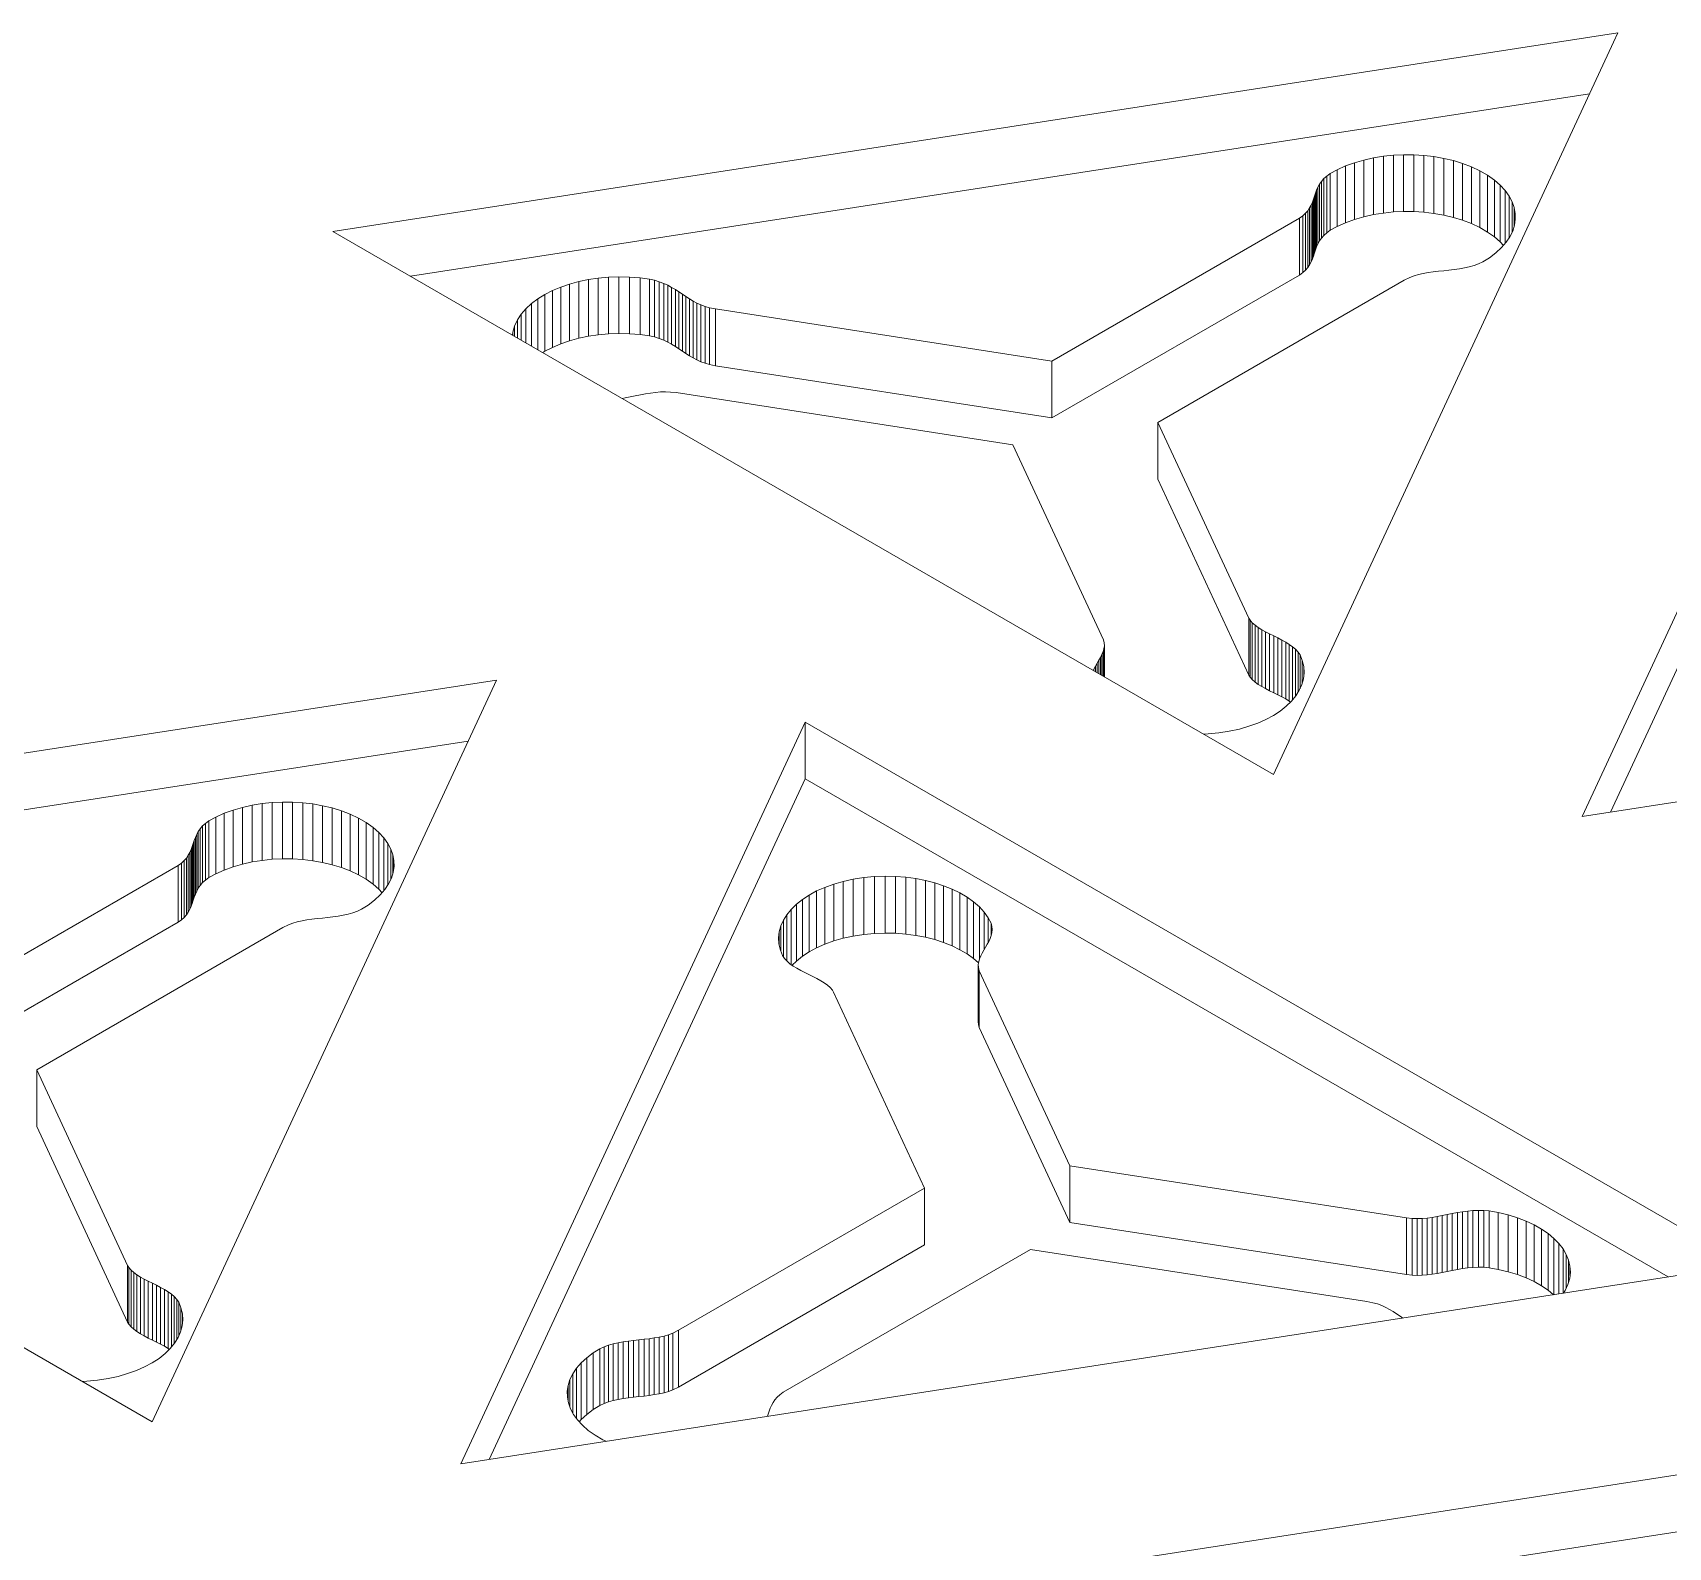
# Model space of a CAD drawing. Header units: inches. Extents: x 2.5 to 18.9, y 2.6 to 12.3.
# Drawn here: x 8.834 to 10.304, y 9.718 to 11.079 of the extents above; entities that cross this region are included whole.
import ezdxf

# ---------------------------------------------------------------- set-up
doc = ezdxf.new("R2010")
doc.units = ezdxf.units.IN
doc.header["$MEASUREMENT"] = 0

# ---------------------------------------------------------------- blocks, each defined once
blk = doc.blocks.new('A$C39963D99')
at = {"color": 0, "linetype": 'Continuous', "lineweight": 0, "extrusion": (3.33067e-16, 0.816497, 0.57735)}
for p, q in [((12.239, 0.2997), (13.3941, 0.4784)), ((13.3941, 0.4784), (13.0847, -0.1885)), ((13.3622, -0.2262), (13.6717, 0.4407)), ((13.3686, 0.4234), (12.3087, 0.2595)), ((13.6717, 0.3896), (13.3877, -0.2223)), ((13.1834, 0.3673), (13.1925, 0.3682)), ((13.1925, 0.3682), (13.2016, 0.3686)), ((13.1925, 0.3172), (13.1925, 0.3682)), ((13.2016, 0.3176), (13.2016, 0.3686)), ((13.2016, 0.3686), (13.2108, 0.3686)), ((13.2108, 0.3175), (13.2108, 0.3686)), ((13.2108, 0.3686), (13.2199, 0.368)), ((13.2199, 0.317), (13.2199, 0.368)), ((13.2199, 0.368), (13.2289, 0.367)), ((13.1356, 0.3517), (13.1419, 0.3551)), ((13.1419, 0.3551), (13.1495, 0.3586)), ((13.1419, 0.3041), (13.1419, 0.3551)), ((13.1495, 0.3586), (13.1575, 0.3615)), ((13.1495, 0.3075), (13.1495, 0.3586)), ((13.1575, 0.3615), (13.1659, 0.3639)), ((13.1575, 0.3105), (13.1575, 0.3615)), ((13.1659, 0.3639), (13.1746, 0.3658)), ((13.1659, 0.3129), (13.1659, 0.3639)), ((13.1746, 0.3658), (13.1834, 0.3673)), ((13.1746, 0.3148), (13.1746, 0.3658)), ((13.1834, 0.3162), (13.1834, 0.3673)), ((13.2289, 0.3159), (13.2289, 0.367)), ((13.2289, 0.367), (13.2378, 0.3654)), ((13.2378, 0.3144), (13.2378, 0.3654)), ((13.2378, 0.3654), (13.2464, 0.3634)), ((13.2464, 0.3123), (13.2464, 0.3634)), ((13.2464, 0.3634), (13.2547, 0.3608)), ((13.2547, 0.3098), (13.2547, 0.3608)), ((13.2547, 0.3608), (13.2626, 0.3578)), ((13.2626, 0.3067), (13.2626, 0.3578)), ((13.2626, 0.3578), (13.2701, 0.3542)), ((13.2701, 0.3032), (13.2701, 0.3542)), ((13.2701, 0.3542), (13.2771, 0.3502)), ((13.1234, 0.3369), (13.1246, 0.3396)), ((13.1246, 0.3396), (13.126, 0.3422)), ((13.1246, 0.2885), (13.1246, 0.3396)), ((13.126, 0.3422), (13.1278, 0.3447)), ((13.126, 0.2912), (13.126, 0.3422)), ((13.1278, 0.3447), (13.1299, 0.3472)), ((13.1278, 0.2937), (13.1278, 0.3447)), ((13.1299, 0.3472), (13.1325, 0.3495)), ((13.1299, 0.2962), (13.1299, 0.3472)), ((13.1325, 0.3495), (13.1356, 0.3517)), ((13.1325, 0.2985), (13.1325, 0.3495)), ((13.1356, 0.3007), (13.1356, 0.3517)), ((13.2771, 0.2992), (13.2771, 0.3502)), ((13.2771, 0.3502), (13.2832, 0.3459)), ((13.2832, 0.2949), (13.2832, 0.3459)), ((13.2832, 0.3459), (13.2885, 0.3413)), ((13.2885, 0.2903), (13.2885, 0.3413)), ((13.2885, 0.3413), (13.2929, 0.3365)), ((13.1184, 0.3233), (13.1196, 0.326)), ((13.1196, 0.326), (13.1206, 0.3287)), ((13.1196, 0.275), (13.1196, 0.326)), ((13.1206, 0.3287), (13.1215, 0.3314)), ((13.1206, 0.2776), (13.1206, 0.3287)), ((13.1215, 0.3314), (13.1224, 0.3341)), ((13.1215, 0.2804), (13.1215, 0.3314)), ((13.1224, 0.3341), (13.1234, 0.3369)), ((13.1224, 0.2831), (13.1224, 0.3341)), ((13.1234, 0.2858), (13.1234, 0.3369)), ((13.2929, 0.2889), (13.2929, 0.3365)), ((13.2929, 0.3365), (13.2964, 0.3315)), ((13.2964, 0.2939), (13.2964, 0.3315)), ((13.2964, 0.3315), (13.2991, 0.3264)), ((13.2991, 0.299), (13.2991, 0.3264)), ((13.2991, 0.3264), (13.301, 0.3212)), ((12.8855, 0.1832), (13.1079, 0.3116)), ((13.1079, 0.3116), (13.111, 0.3138)), ((13.1079, 0.2605), (13.1079, 0.3116)), ((13.111, 0.3138), (13.1135, 0.316)), ((13.111, 0.2627), (13.111, 0.3138)), ((13.1135, 0.316), (13.1155, 0.3183)), ((13.1135, 0.2649), (13.1135, 0.316)), ((13.1155, 0.3183), (13.1171, 0.3208)), ((13.1155, 0.2673), (13.1155, 0.3183)), ((13.1171, 0.3208), (13.1184, 0.3233)), ((13.1171, 0.2697), (13.1171, 0.3208)), ((13.1184, 0.2723), (13.1184, 0.3233)), ((13.1575, 0.3105), (13.1495, 0.3075)), ((13.1659, 0.3129), (13.1575, 0.3105)), ((13.1746, 0.3148), (13.1659, 0.3129)), ((13.1834, 0.3162), (13.1746, 0.3148)), ((13.1925, 0.3172), (13.1834, 0.3162)), ((13.2016, 0.3176), (13.1925, 0.3172)), ((13.2108, 0.3175), (13.2016, 0.3176)), ((13.2199, 0.317), (13.2108, 0.3175)), ((13.2289, 0.3159), (13.2199, 0.317)), ((13.2378, 0.3144), (13.2289, 0.3159)), ((13.2464, 0.3123), (13.2378, 0.3144)), ((13.2547, 0.3098), (13.2464, 0.3123)), ((13.2626, 0.3067), (13.2547, 0.3098)), ((13.301, 0.3043), (13.301, 0.3212)), ((13.301, 0.3212), (13.3019, 0.3159)), ((13.302, 0.3107), (13.3013, 0.3054)), ((13.3019, 0.3099), (13.3019, 0.3159)), ((13.3019, 0.3159), (13.302, 0.3107)), ((13.0847, -0.1885), (12.239, 0.2997)), ((13.1299, 0.2962), (13.1278, 0.2937)), ((13.1325, 0.2985), (13.1299, 0.2962)), ((13.1356, 0.3007), (13.1325, 0.2985)), ((13.1419, 0.3041), (13.1356, 0.3007)), ((13.1495, 0.3075), (13.1419, 0.3041)), ((13.2701, 0.3032), (13.2626, 0.3067)), ((13.2771, 0.2992), (13.2701, 0.3032)), ((13.2832, 0.2949), (13.2771, 0.2992)), ((13.2885, 0.2903), (13.2832, 0.2949)), ((13.2972, 0.295), (13.2939, 0.29)), ((13.2997, 0.3001), (13.2972, 0.295)), ((13.3013, 0.3054), (13.2997, 0.3001)), ((13.1215, 0.2804), (13.1206, 0.2776)), ((13.1224, 0.2831), (13.1215, 0.2804)), ((13.1234, 0.2858), (13.1224, 0.2831)), ((13.1246, 0.2885), (13.1234, 0.2858)), ((13.126, 0.2912), (13.1246, 0.2885)), ((13.1278, 0.2937), (13.126, 0.2912)), ((13.2846, 0.2805), (13.2787, 0.2761)), ((13.2897, 0.2852), (13.2846, 0.2805)), ((13.2914, 0.2871), (13.2885, 0.2903)), ((13.2939, 0.29), (13.2897, 0.2852)), ((13.1135, 0.2649), (13.111, 0.2627)), ((13.1155, 0.2673), (13.1135, 0.2649)), ((13.1171, 0.2697), (13.1155, 0.2673)), ((13.1184, 0.2723), (13.1171, 0.2697)), ((13.1196, 0.275), (13.1184, 0.2723)), ((13.1206, 0.2776), (13.1196, 0.275)), ((13.2424, 0.265), (13.2377, 0.2644)), ((13.2471, 0.2656), (13.2424, 0.265)), ((13.2518, 0.2662), (13.2471, 0.2656)), ((13.2563, 0.267), (13.2518, 0.2662)), ((13.2607, 0.268), (13.2563, 0.267)), ((13.265, 0.2692), (13.2607, 0.268)), ((13.269, 0.2707), (13.265, 0.2692)), ((13.2728, 0.2725), (13.269, 0.2707)), ((13.2787, 0.2761), (13.2728, 0.2725)), ((12.4439, 0.2497), (12.4518, 0.2524)), ((12.4518, 0.2524), (12.4601, 0.2546)), ((12.4518, 0.2013), (12.4518, 0.2524)), ((12.4601, 0.2546), (12.4687, 0.2564)), ((12.4601, 0.2036), (12.4601, 0.2546)), ((12.4687, 0.2564), (12.4776, 0.2578)), ((12.4687, 0.2054), (12.4687, 0.2564)), ((12.4776, 0.2578), (12.4868, 0.2586)), ((12.4776, 0.2067), (12.4776, 0.2578)), ((12.4868, 0.2586), (12.4962, 0.2589)), ((12.4868, 0.2076), (12.4868, 0.2586)), ((12.4962, 0.2079), (12.4962, 0.2589)), ((12.4962, 0.2589), (12.5057, 0.2587)), ((12.5057, 0.2077), (12.5057, 0.2587)), ((12.5057, 0.2587), (12.5152, 0.2579)), ((12.5152, 0.2069), (12.5152, 0.2579)), ((12.5152, 0.2579), (12.5236, 0.2568)), ((12.5236, 0.2058), (12.5236, 0.2568)), ((12.5236, 0.2568), (12.5282, 0.2558)), ((12.5282, 0.2048), (12.5282, 0.2558)), ((12.5282, 0.2558), (12.5324, 0.2545)), ((12.5324, 0.2035), (12.5324, 0.2545)), ((12.5324, 0.2545), (12.5364, 0.253)), ((12.5364, 0.202), (12.5364, 0.253)), ((12.5364, 0.253), (12.54, 0.2513)), ((12.54, 0.2002), (12.54, 0.2513)), ((12.54, 0.2513), (12.5435, 0.2494)), ((13.1079, 0.2605), (12.8855, 0.1322)), ((13.2022, 0.2558), (12.9808, 0.128)), ((13.111, 0.2627), (13.1079, 0.2605)), ((13.2073, 0.2584), (13.2022, 0.2558)), ((13.211, 0.2598), (13.2073, 0.2584)), ((13.2151, 0.2609), (13.211, 0.2598)), ((13.2193, 0.2619), (13.2151, 0.2609)), ((13.2237, 0.2627), (13.2193, 0.2619)), ((13.2283, 0.2633), (13.2237, 0.2627)), ((13.2329, 0.2639), (13.2283, 0.2633)), ((13.2377, 0.2644), (13.2329, 0.2639)), ((12.4176, 0.2349), (12.4233, 0.2391)), ((12.4233, 0.2391), (12.4296, 0.243)), ((12.4233, 0.1934), (12.4233, 0.2391)), ((12.4296, 0.243), (12.4365, 0.2465)), ((12.4296, 0.192), (12.4296, 0.243)), ((12.4365, 0.2465), (12.4439, 0.2497)), ((12.4365, 0.1955), (12.4365, 0.2465)), ((12.4439, 0.1986), (12.4439, 0.2497)), ((12.5435, 0.1983), (12.5435, 0.2494)), ((12.5435, 0.2494), (12.5469, 0.2474)), ((12.5469, 0.1963), (12.5469, 0.2474)), ((12.5469, 0.2474), (12.5501, 0.2453)), ((12.5501, 0.1943), (12.5501, 0.2453)), ((12.5501, 0.2453), (12.5533, 0.2432)), ((12.5533, 0.1921), (12.5533, 0.2432)), ((12.5533, 0.2432), (12.5564, 0.2411)), ((12.5564, 0.19), (12.5564, 0.2411)), ((12.5564, 0.2411), (12.5596, 0.239)), ((12.5596, 0.188), (12.5596, 0.239)), ((12.5596, 0.239), (12.5629, 0.2371)), ((12.5629, 0.186), (12.5629, 0.2371)), ((12.5629, 0.2371), (12.5663, 0.2352)), ((12.4049, 0.2201), (12.4084, 0.2253)), ((12.4084, 0.2253), (12.4126, 0.2302)), ((12.4084, 0.202), (12.4084, 0.2253)), ((12.4126, 0.2302), (12.4176, 0.2349)), ((12.4126, 0.1995), (12.4126, 0.2302)), ((12.4176, 0.1966), (12.4176, 0.2349)), ((12.5663, 0.1842), (12.5663, 0.2352)), ((12.5663, 0.2352), (12.5698, 0.2336)), ((12.5698, 0.1826), (12.5698, 0.2336)), ((12.5698, 0.2336), (12.5736, 0.2322)), ((12.5736, 0.1812), (12.5736, 0.2322)), ((12.5736, 0.2322), (12.5776, 0.231)), ((12.5776, 0.18), (12.5776, 0.231)), ((12.5776, 0.231), (12.5831, 0.23)), ((12.5831, 0.1789), (12.5831, 0.23)), ((12.5831, 0.23), (12.8855, 0.1832)), ((12.4005, 0.2065), (12.4008, 0.2091)), ((12.4008, 0.2091), (12.4024, 0.2146)), ((12.4008, 0.2063), (12.4008, 0.2091)), ((12.4024, 0.2146), (12.4049, 0.2201)), ((12.4024, 0.2054), (12.4024, 0.2146)), ((12.4049, 0.2039), (12.4049, 0.2201)), ((12.4776, 0.2067), (12.4687, 0.2054)), ((12.4868, 0.2076), (12.4776, 0.2067)), ((12.4962, 0.2079), (12.4868, 0.2076)), ((12.5057, 0.2077), (12.4962, 0.2079)), ((12.5152, 0.2069), (12.5057, 0.2077)), ((12.5236, 0.2058), (12.5152, 0.2069)), ((12.4296, 0.192), (12.4277, 0.1908)), ((12.4365, 0.1955), (12.4296, 0.192)), ((12.4439, 0.1986), (12.4365, 0.1955)), ((12.4518, 0.2013), (12.4439, 0.1986)), ((12.4601, 0.2036), (12.4518, 0.2013)), ((12.4687, 0.2054), (12.4601, 0.2036)), ((12.5282, 0.2048), (12.5236, 0.2058)), ((12.5324, 0.2035), (12.5282, 0.2048)), ((12.5364, 0.202), (12.5324, 0.2035)), ((12.54, 0.2002), (12.5364, 0.202)), ((12.5435, 0.1983), (12.54, 0.2002)), ((12.5469, 0.1963), (12.5435, 0.1983)), ((12.5501, 0.1943), (12.5469, 0.1963)), ((12.5533, 0.1921), (12.5501, 0.1943)), ((12.5564, 0.19), (12.5533, 0.1921)), ((12.5596, 0.188), (12.5564, 0.19)), ((12.5629, 0.186), (12.5596, 0.188)), ((12.5663, 0.1842), (12.5629, 0.186)), ((12.5698, 0.1826), (12.5663, 0.1842)), ((12.5736, 0.1812), (12.5698, 0.1826)), ((12.5776, 0.18), (12.5736, 0.1812)), ((12.5831, 0.1789), (12.5776, 0.18)), ((12.8855, 0.1322), (12.5831, 0.1789)), ((12.8855, 0.1322), (12.8855, 0.1832)), ((12.5017, 0.15), (12.4991, 0.1496)), ((12.5064, 0.1509), (12.5017, 0.15)), ((12.5109, 0.1518), (12.5064, 0.1509)), ((12.5155, 0.1527), (12.5109, 0.1518)), ((12.52, 0.1536), (12.5155, 0.1527)), ((12.5246, 0.1544), (12.52, 0.1536)), ((12.5291, 0.155), (12.5246, 0.1544)), ((12.5336, 0.1554), (12.5291, 0.155)), ((12.5381, 0.1555), (12.5336, 0.1554)), ((12.5426, 0.1553), (12.5381, 0.1555)), ((12.5476, 0.1548), (12.5426, 0.1553)), ((12.8503, 0.1079), (12.5476, 0.1548)), ((12.9808, 0.077), (12.9808, 0.128)), ((12.9808, 0.128), (13.0625, -0.0481)), ((12.9317, -0.0674), (12.8503, 0.1079)), ((13.0625, -0.0991), (12.9808, 0.077)), ((13.0625, -0.0991), (13.0625, -0.0481)), ((13.0625, -0.0481), (13.0636, -0.0499)), ((13.0636, -0.1009), (13.0636, -0.0499)), ((13.0636, -0.0499), (13.0656, -0.0522)), ((13.0656, -0.1032), (13.0656, -0.0522)), ((13.0656, -0.0522), (13.0681, -0.0544)), ((13.0681, -0.1054), (13.0681, -0.0544)), ((13.0681, -0.0544), (13.071, -0.0564)), ((13.071, -0.1075), (13.071, -0.0564)), ((13.071, -0.0564), (13.0741, -0.0584)), ((13.0741, -0.1094), (13.0741, -0.0584)), ((13.0741, -0.0584), (13.0776, -0.0603)), ((14.5173, -0.0475), (13.3622, -0.2262)), ((12.9325, -0.0703), (12.9317, -0.0674)), ((12.9322, -0.0755), (12.9326, -0.0729)), ((12.9326, -0.0729), (12.9325, -0.0703)), ((12.9326, -0.1007), (12.9326, -0.0729)), ((13.0776, -0.1113), (13.0776, -0.0603)), ((13.0776, -0.0603), (13.0811, -0.0621)), ((13.0811, -0.1132), (13.0811, -0.0621)), ((13.0811, -0.0621), (13.0848, -0.064)), ((13.0848, -0.115), (13.0848, -0.064)), ((13.0848, -0.064), (13.0885, -0.0658)), ((13.0885, -0.1168), (13.0885, -0.0658)), ((13.0885, -0.0658), (13.0921, -0.0677)), ((13.0921, -0.1187), (13.0921, -0.0677)), ((13.0921, -0.0677), (13.0956, -0.0696)), ((13.0956, -0.1206), (13.0956, -0.0696)), ((13.0956, -0.0696), (13.0988, -0.0716)), ((13.0988, -0.1226), (13.0988, -0.0716)), ((13.0988, -0.0716), (13.1018, -0.0737)), ((12.9261, -0.0886), (12.9276, -0.0859)), ((12.9276, -0.0859), (12.9291, -0.0833)), ((12.9276, -0.0978), (12.9276, -0.0859)), ((12.9291, -0.0833), (12.9304, -0.0807)), ((12.9291, -0.0987), (12.9291, -0.0833)), ((12.9304, -0.0807), (12.9315, -0.0781)), ((12.9304, -0.0994), (12.9304, -0.0807)), ((12.9315, -0.0781), (12.9322, -0.0755)), ((12.9315, -0.1), (12.9315, -0.0781)), ((12.9322, -0.1005), (12.9322, -0.0755)), ((13.1018, -0.1213), (13.1018, -0.0737)), ((13.1018, -0.0737), (13.1045, -0.076)), ((13.1045, -0.1181), (13.1045, -0.076)), ((13.1045, -0.076), (13.1067, -0.0785)), ((13.1067, -0.1146), (13.1067, -0.0785)), ((13.1067, -0.0785), (13.1085, -0.0811)), ((13.1085, -0.1114), (13.1085, -0.0811)), ((13.1085, -0.0811), (13.1104, -0.086)), ((13.1104, -0.1065), (13.1104, -0.086)), ((13.1104, -0.086), (13.1118, -0.0915)), ((12.9227, -0.0949), (12.9232, -0.0938)), ((12.9232, -0.0938), (12.9246, -0.0912)), ((12.9232, -0.0952), (12.9232, -0.0938)), ((12.9246, -0.0912), (12.9261, -0.0886)), ((12.9246, -0.0961), (12.9246, -0.0912)), ((12.9261, -0.0969), (12.9261, -0.0886)), ((13.0636, -0.1009), (13.0625, -0.0991)), ((13.0656, -0.1032), (13.0636, -0.1009)), ((13.1116, -0.1024), (13.1101, -0.1077)), ((13.1121, -0.097), (13.1116, -0.1024)), ((13.1118, -0.1005), (13.1118, -0.0915)), ((13.1118, -0.0915), (13.1121, -0.097)), ((11.2309, -0.2823), (12.386, -0.1036)), ((12.386, -0.1036), (12.0766, -0.7705)), ((13.0681, -0.1054), (13.0656, -0.1032)), ((13.071, -0.1075), (13.0681, -0.1054)), ((13.0741, -0.1094), (13.071, -0.1075)), ((13.0776, -0.1113), (13.0741, -0.1094)), ((13.0811, -0.1132), (13.0776, -0.1113)), ((13.0848, -0.115), (13.0811, -0.1132)), ((13.0885, -0.1168), (13.0848, -0.115)), ((13.0921, -0.1187), (13.0885, -0.1168)), ((13.1078, -0.1128), (13.1047, -0.1178)), ((13.1101, -0.1077), (13.1078, -0.1128)), ((13.0907, -0.1315), (13.0846, -0.1354)), ((13.0961, -0.1272), (13.0907, -0.1315)), ((13.0956, -0.1206), (13.0921, -0.1187)), ((13.0988, -0.1226), (13.0956, -0.1206)), ((13.1008, -0.1226), (13.0961, -0.1272)), ((13.1, -0.1234), (13.0988, -0.1226)), ((13.1047, -0.1178), (13.1008, -0.1226)), ((12.3541, -0.8083), (12.6636, -0.1414)), ((12.6636, -0.1924), (12.6636, -0.1414)), ((12.6636, -0.1414), (13.5092, -0.6296)), ((13.0625, -0.1452), (13.054, -0.1477)), ((13.0705, -0.1424), (13.0625, -0.1452)), ((13.0779, -0.1391), (13.0705, -0.1424)), ((13.0846, -0.1354), (13.0779, -0.1391)), ((12.3605, -0.1586), (11.3006, -0.3225)), ((13.0259, -0.152), (13.0218, -0.1522)), ((13.0354, -0.1511), (13.0259, -0.152)), ((13.0449, -0.1497), (13.0354, -0.1511)), ((13.054, -0.1477), (13.0449, -0.1497)), ((12.6636, -0.1924), (12.3796, -0.8043)), ((13.4395, -0.6403), (12.6636, -0.1924)), ((12.1414, -0.2234), (12.1494, -0.2205)), ((12.1494, -0.2205), (12.1578, -0.2181)), ((12.1494, -0.2715), (12.1494, -0.2205)), ((12.1578, -0.2181), (12.1665, -0.2162)), ((12.1578, -0.2691), (12.1578, -0.2181)), ((12.1665, -0.2162), (12.1754, -0.2147)), ((12.1665, -0.2672), (12.1665, -0.2162)), ((12.1754, -0.2147), (12.1844, -0.2138)), ((12.1754, -0.2658), (12.1754, -0.2147)), ((12.1844, -0.2138), (12.1936, -0.2134)), ((12.1844, -0.2648), (12.1844, -0.2138)), ((12.1936, -0.2644), (12.1936, -0.2134)), ((12.1936, -0.2134), (12.2028, -0.2134)), ((12.2028, -0.2645), (12.2028, -0.2134)), ((12.2028, -0.2134), (12.2119, -0.214)), ((12.2119, -0.265), (12.2119, -0.214)), ((12.2119, -0.214), (12.2209, -0.215)), ((12.2209, -0.2661), (12.2209, -0.215)), ((12.2209, -0.215), (12.2297, -0.2166)), ((12.2297, -0.2676), (12.2297, -0.2166)), ((12.2297, -0.2166), (12.2384, -0.2186)), ((12.2384, -0.2697), (12.2384, -0.2186)), ((12.2384, -0.2186), (12.2467, -0.2212)), ((12.1197, -0.2373), (12.1218, -0.2348)), ((12.1218, -0.2348), (12.1244, -0.2325)), ((12.1218, -0.2858), (12.1218, -0.2348)), ((12.1244, -0.2325), (12.1275, -0.2303)), ((12.1244, -0.2835), (12.1244, -0.2325)), ((12.1275, -0.2303), (12.1338, -0.2269)), ((12.1275, -0.2813), (12.1275, -0.2303)), ((12.1338, -0.2269), (12.1414, -0.2234)), ((12.1338, -0.2779), (12.1338, -0.2269)), ((12.1414, -0.2745), (12.1414, -0.2234)), ((12.2467, -0.2722), (12.2467, -0.2212)), ((12.2467, -0.2212), (12.2546, -0.2242)), ((12.2546, -0.2753), (12.2546, -0.2242)), ((12.2546, -0.2242), (12.2621, -0.2278)), ((12.2621, -0.2788), (12.2621, -0.2278)), ((12.2621, -0.2278), (12.269, -0.2318)), ((12.269, -0.2828), (12.269, -0.2318)), ((12.269, -0.2318), (12.2752, -0.2361)), ((12.1134, -0.2506), (12.1144, -0.2479)), ((12.1144, -0.2479), (12.1154, -0.2451)), ((12.1144, -0.2989), (12.1144, -0.2479)), ((12.1154, -0.2451), (12.1166, -0.2424)), ((12.1154, -0.2962), (12.1154, -0.2451)), ((12.1166, -0.2424), (12.118, -0.2398)), ((12.1166, -0.2935), (12.1166, -0.2424)), ((12.118, -0.2398), (12.1197, -0.2373)), ((12.118, -0.2908), (12.118, -0.2398)), ((12.1197, -0.2883), (12.1197, -0.2373)), ((12.2752, -0.2871), (12.2752, -0.2361)), ((12.2752, -0.2361), (12.2804, -0.2407)), ((12.2804, -0.2917), (12.2804, -0.2407)), ((12.2804, -0.2407), (12.2848, -0.2455)), ((12.2848, -0.2931), (12.2848, -0.2455)), ((12.2848, -0.2455), (12.2884, -0.2505)), ((12.1054, -0.266), (12.1074, -0.2637)), ((12.1074, -0.2637), (12.109, -0.2612)), ((12.1074, -0.3147), (12.1074, -0.2637)), ((12.109, -0.2612), (12.1104, -0.2587)), ((12.109, -0.3123), (12.109, -0.2612)), ((12.1104, -0.2587), (12.1115, -0.256)), ((12.1104, -0.3097), (12.1104, -0.2587)), ((12.1115, -0.256), (12.1125, -0.2533)), ((12.1115, -0.307), (12.1115, -0.256)), ((12.1125, -0.2533), (12.1134, -0.2506)), ((12.1125, -0.3044), (12.1125, -0.2533)), ((12.1134, -0.3016), (12.1134, -0.2506)), ((12.1936, -0.2644), (12.1844, -0.2648)), ((12.2028, -0.2645), (12.1936, -0.2644)), ((12.2119, -0.265), (12.2028, -0.2645)), ((12.2884, -0.2881), (12.2884, -0.2505)), ((12.2884, -0.2505), (12.2911, -0.2556)), ((12.2911, -0.283), (12.2911, -0.2556)), ((12.2911, -0.2556), (12.2929, -0.2608)), ((12.2929, -0.2777), (12.2929, -0.2608)), ((12.2929, -0.2608), (12.2939, -0.266)), ((11.8774, -0.3988), (12.0998, -0.2704)), ((12.0998, -0.2704), (12.103, -0.2682)), ((12.0998, -0.3214), (12.0998, -0.2704)), ((12.103, -0.2682), (12.1054, -0.266)), ((12.103, -0.3193), (12.103, -0.2682)), ((12.1054, -0.3171), (12.1054, -0.266)), ((12.1338, -0.2779), (12.1275, -0.2813)), ((12.1414, -0.2745), (12.1338, -0.2779)), ((12.1494, -0.2715), (12.1414, -0.2745)), ((12.1578, -0.2691), (12.1494, -0.2715)), ((12.1665, -0.2672), (12.1578, -0.2691)), ((12.1754, -0.2658), (12.1665, -0.2672)), ((12.1844, -0.2648), (12.1754, -0.2658)), ((12.2209, -0.2661), (12.2119, -0.265)), ((12.2297, -0.2676), (12.2209, -0.2661)), ((12.2384, -0.2697), (12.2297, -0.2676)), ((12.2467, -0.2722), (12.2384, -0.2697)), ((12.2546, -0.2753), (12.2467, -0.2722)), ((12.2621, -0.2788), (12.2546, -0.2753)), ((12.269, -0.2828), (12.2621, -0.2788)), ((12.2932, -0.2766), (12.2916, -0.2818)), ((12.294, -0.2713), (12.2932, -0.2766)), ((12.2939, -0.2721), (12.2939, -0.266)), ((12.2939, -0.266), (12.294, -0.2713)), ((12.0766, -0.7705), (11.2309, -0.2823)), ((12.1166, -0.2935), (12.1154, -0.2962)), ((12.118, -0.2908), (12.1166, -0.2935)), ((12.1197, -0.2883), (12.118, -0.2908)), ((12.1218, -0.2858), (12.1197, -0.2883)), ((12.1244, -0.2835), (12.1218, -0.2858)), ((12.1275, -0.2813), (12.1244, -0.2835)), ((12.2752, -0.2871), (12.269, -0.2828)), ((12.2804, -0.2917), (12.2752, -0.2871)), ((12.2833, -0.2949), (12.2804, -0.2917)), ((12.2858, -0.292), (12.2816, -0.2968)), ((12.2891, -0.287), (12.2858, -0.292)), ((12.2916, -0.2818), (12.2891, -0.287)), ((12.6672, -0.297), (12.6739, -0.2933)), ((12.6739, -0.2933), (12.6813, -0.2901)), ((12.6739, -0.3444), (12.6739, -0.2933)), ((12.6813, -0.2901), (12.6893, -0.2872)), ((12.6813, -0.3411), (12.6813, -0.2901)), ((12.6893, -0.2872), (12.6978, -0.2847)), ((12.6893, -0.3382), (12.6893, -0.2872)), ((12.6978, -0.2847), (12.7069, -0.2828)), ((12.6978, -0.3358), (12.6978, -0.2847)), ((12.7069, -0.2828), (12.7164, -0.2813)), ((12.7069, -0.3338), (12.7069, -0.2828)), ((12.7164, -0.2813), (12.7259, -0.2804)), ((12.7164, -0.3323), (12.7164, -0.2813)), ((12.7259, -0.2804), (12.7354, -0.28)), ((12.7259, -0.3314), (12.7259, -0.2804)), ((12.7354, -0.3311), (12.7354, -0.28)), ((12.7354, -0.28), (12.7448, -0.2802)), ((12.7448, -0.3313), (12.7448, -0.2802)), ((12.7448, -0.2802), (12.754, -0.2809)), ((12.754, -0.332), (12.754, -0.2809)), ((12.754, -0.2809), (12.7631, -0.2821)), ((12.7631, -0.3332), (12.7631, -0.2821)), ((12.7631, -0.2821), (12.7718, -0.2838)), ((12.7718, -0.3349), (12.7718, -0.2838)), ((12.7718, -0.2838), (12.7802, -0.286)), ((12.7802, -0.337), (12.7802, -0.286)), ((12.7802, -0.286), (12.7881, -0.2886)), ((12.7881, -0.3396), (12.7881, -0.2886)), ((12.7881, -0.2886), (12.7957, -0.2916)), ((12.7957, -0.3426), (12.7957, -0.2916)), ((12.7957, -0.2916), (12.8027, -0.295)), ((12.1115, -0.307), (12.1104, -0.3097)), ((12.1125, -0.3044), (12.1115, -0.307)), ((12.1134, -0.3016), (12.1125, -0.3044)), ((12.1144, -0.2989), (12.1134, -0.3016)), ((12.1154, -0.2962), (12.1144, -0.2989)), ((12.2706, -0.3059), (12.2647, -0.3095)), ((12.2765, -0.3015), (12.2706, -0.3059)), ((12.2816, -0.2968), (12.2765, -0.3015)), ((12.651, -0.3098), (12.6557, -0.3052)), ((12.6557, -0.3052), (12.6611, -0.301)), ((12.6557, -0.3563), (12.6557, -0.3052)), ((12.6611, -0.301), (12.6672, -0.297)), ((12.6611, -0.352), (12.6611, -0.301)), ((12.6672, -0.348), (12.6672, -0.297)), ((12.8027, -0.3461), (12.8027, -0.295)), ((12.8027, -0.295), (12.8092, -0.2988)), ((12.8092, -0.3499), (12.8092, -0.2988)), ((12.8092, -0.2988), (12.815, -0.303)), ((12.815, -0.354), (12.815, -0.303)), ((12.815, -0.303), (12.8202, -0.3075)), ((12.8202, -0.3549), (12.8202, -0.3075)), ((12.8202, -0.3075), (12.8246, -0.3124)), ((12.0998, -0.3214), (11.8774, -0.4498)), ((12.103, -0.3193), (12.0998, -0.3214)), ((12.1054, -0.3171), (12.103, -0.3193)), ((12.1074, -0.3147), (12.1054, -0.3171)), ((12.109, -0.3123), (12.1074, -0.3147)), ((12.1104, -0.3097), (12.109, -0.3123)), ((12.203, -0.3222), (12.1992, -0.3236)), ((12.207, -0.3211), (12.203, -0.3222)), ((12.2113, -0.3201), (12.207, -0.3211)), ((12.2157, -0.3193), (12.2113, -0.3201)), ((12.2202, -0.3187), (12.2157, -0.3193)), ((12.2249, -0.3181), (12.2202, -0.3187)), ((12.2296, -0.3176), (12.2249, -0.3181)), ((12.2343, -0.317), (12.2296, -0.3176)), ((12.2391, -0.3164), (12.2343, -0.317)), ((12.2437, -0.3158), (12.2391, -0.3164)), ((12.2483, -0.315), (12.2437, -0.3158)), ((12.2527, -0.314), (12.2483, -0.315)), ((12.2569, -0.3128), (12.2527, -0.314)), ((12.261, -0.3113), (12.2569, -0.3128)), ((12.2647, -0.3095), (12.261, -0.3113)), ((12.6417, -0.3247), (12.644, -0.3196)), ((12.644, -0.3196), (12.6471, -0.3146)), ((12.644, -0.3523), (12.644, -0.3196)), ((12.6471, -0.3146), (12.651, -0.3098)), ((12.6471, -0.3562), (12.6471, -0.3146)), ((12.651, -0.3594), (12.651, -0.3098)), ((12.8246, -0.3457), (12.8246, -0.3124)), ((12.8246, -0.3124), (12.8282, -0.3175)), ((12.8282, -0.3393), (12.8282, -0.3175)), ((12.8282, -0.3175), (12.8307, -0.3223)), ((12.8307, -0.3337), (12.8307, -0.3223)), ((12.8307, -0.3223), (12.8315, -0.3251)), ((12.1941, -0.3262), (11.9728, -0.454)), ((12.1992, -0.3236), (12.1941, -0.3262)), ((12.6397, -0.3354), (12.6402, -0.33)), ((12.64, -0.3409), (12.6397, -0.3354)), ((12.6402, -0.33), (12.6417, -0.3247)), ((12.6402, -0.3417), (12.6402, -0.33)), ((12.6417, -0.3472), (12.6417, -0.3247)), ((12.6978, -0.3358), (12.6893, -0.3382)), ((12.7069, -0.3338), (12.6978, -0.3358)), ((12.7164, -0.3323), (12.7069, -0.3338)), ((12.7259, -0.3314), (12.7164, -0.3323)), ((12.7354, -0.3311), (12.7259, -0.3314)), ((12.7448, -0.3313), (12.7354, -0.3311)), ((12.754, -0.332), (12.7448, -0.3313)), ((12.7631, -0.3332), (12.754, -0.332)), ((12.7718, -0.3349), (12.7631, -0.3332)), ((12.7802, -0.337), (12.7718, -0.3349)), ((12.7881, -0.3396), (12.7802, -0.337)), ((12.8299, -0.3359), (12.8286, -0.3386)), ((12.8308, -0.3332), (12.8299, -0.3359)), ((12.8315, -0.3305), (12.8308, -0.3332)), ((12.8315, -0.3306), (12.8315, -0.3251)), ((12.8315, -0.3251), (12.8318, -0.3278)), ((12.8318, -0.3278), (12.8315, -0.3305)), ((12.6413, -0.3464), (12.64, -0.3409)), ((12.6433, -0.3513), (12.6413, -0.3464)), ((12.6451, -0.3539), (12.6433, -0.3513)), ((12.6611, -0.352), (12.6557, -0.3563)), ((12.6672, -0.348), (12.6611, -0.352)), ((12.6739, -0.3444), (12.6672, -0.348)), ((12.6813, -0.3411), (12.6739, -0.3444)), ((12.6893, -0.3382), (12.6813, -0.3411)), ((12.7957, -0.3426), (12.7881, -0.3396)), ((12.8027, -0.3461), (12.7957, -0.3426)), ((12.8092, -0.3499), (12.8027, -0.3461)), ((12.815, -0.354), (12.8092, -0.3499)), ((12.8214, -0.3517), (12.8203, -0.3543)), ((12.8227, -0.3491), (12.8214, -0.3517)), ((12.8241, -0.3465), (12.8227, -0.3491)), ((12.8257, -0.3439), (12.8241, -0.3465)), ((12.8272, -0.3412), (12.8257, -0.3439)), ((12.8286, -0.3386), (12.8272, -0.3412)), ((12.6473, -0.3564), (12.6451, -0.3539)), ((12.6499, -0.3587), (12.6473, -0.3564)), ((12.6529, -0.3608), (12.6499, -0.3587)), ((12.6557, -0.3563), (12.6518, -0.36)), ((12.6562, -0.3628), (12.6529, -0.3608)), ((12.6597, -0.3648), (12.6562, -0.3628)), ((12.6633, -0.3666), (12.6597, -0.3648)), ((12.667, -0.3685), (12.6633, -0.3666)), ((12.8194, -0.3579), (12.815, -0.354)), ((12.8196, -0.3569), (12.8192, -0.3595)), ((12.8192, -0.4106), (12.8192, -0.3595)), ((12.8192, -0.3595), (12.8193, -0.3622)), ((12.8193, -0.4132), (12.8193, -0.3622)), ((12.8193, -0.3622), (12.82, -0.3651)), ((12.8203, -0.3543), (12.8196, -0.3569)), ((12.82, -0.4161), (12.82, -0.3651)), ((12.82, -0.3651), (12.9014, -0.5404)), ((12.6706, -0.3703), (12.667, -0.3685)), ((12.6742, -0.3721), (12.6706, -0.3703)), ((12.6776, -0.374), (12.6742, -0.3721)), ((12.6808, -0.376), (12.6776, -0.374)), ((12.6837, -0.378), (12.6808, -0.376)), ((12.6862, -0.3802), (12.6837, -0.378)), ((12.6882, -0.3826), (12.6862, -0.3802)), ((12.6892, -0.3843), (12.6882, -0.3826)), ((12.771, -0.5604), (12.6892, -0.3843)), ((12.8193, -0.4132), (12.8192, -0.4106)), ((12.82, -0.4161), (12.8193, -0.4132)), ((12.9014, -0.5914), (12.82, -0.4161)), ((11.9728, -0.505), (11.9728, -0.454)), ((11.9728, -0.454), (12.0545, -0.6301)), ((12.0545, -0.6811), (11.9728, -0.505)), ((12.9014, -0.5914), (12.9014, -0.5404)), ((12.9014, -0.5404), (13.2041, -0.5872)), ((12.5496, -0.6882), (12.771, -0.5604)), ((12.771, -0.6115), (12.771, -0.5604)), ((13.2041, -0.6382), (13.2041, -0.5872)), ((13.2041, -0.5872), (13.2092, -0.5878)), ((13.2092, -0.6388), (13.2092, -0.5878)), ((13.2092, -0.5878), (13.2137, -0.5879)), ((13.2137, -0.5879), (13.2182, -0.5878)), ((13.2137, -0.639), (13.2137, -0.5879)), ((13.2182, -0.5878), (13.2227, -0.5874)), ((13.2182, -0.6388), (13.2182, -0.5878)), ((13.2227, -0.5874), (13.2272, -0.5868)), ((13.2227, -0.6384), (13.2227, -0.5874)), ((13.2272, -0.5868), (13.2317, -0.586)), ((13.2272, -0.6378), (13.2272, -0.5868)), ((13.2317, -0.586), (13.2363, -0.5852)), ((13.2317, -0.6371), (13.2317, -0.586)), ((13.2363, -0.5852), (13.2408, -0.5843)), ((13.2363, -0.6362), (13.2363, -0.5852)), ((13.2408, -0.5843), (13.2454, -0.5833)), ((13.2408, -0.6353), (13.2408, -0.5843)), ((13.2454, -0.5833), (13.25, -0.5825)), ((13.2454, -0.6344), (13.2454, -0.5833)), ((13.25, -0.5825), (13.2547, -0.5817)), ((13.25, -0.6335), (13.25, -0.5825)), ((13.2547, -0.5817), (13.2593, -0.5811)), ((13.2547, -0.6327), (13.2547, -0.5817)), ((13.2593, -0.5811), (13.264, -0.5806)), ((13.2593, -0.6321), (13.2593, -0.5811)), ((13.264, -0.5806), (13.2688, -0.5805)), ((13.264, -0.6317), (13.264, -0.5806)), ((13.2688, -0.6315), (13.2688, -0.5805)), ((13.2688, -0.5805), (13.2736, -0.5806)), ((13.2736, -0.6316), (13.2736, -0.5806)), ((13.2736, -0.5806), (13.2784, -0.581)), ((13.2784, -0.6321), (13.2784, -0.581)), ((13.2784, -0.581), (13.2866, -0.5825)), ((13.2866, -0.6335), (13.2866, -0.5825)), ((13.2866, -0.5825), (13.2956, -0.5846)), ((13.2956, -0.6356), (13.2956, -0.5846)), ((13.2956, -0.5846), (13.304, -0.5871)), ((13.304, -0.6382), (13.304, -0.5871)), ((13.304, -0.5871), (13.3118, -0.5901)), ((13.2041, -0.6382), (12.9014, -0.5914)), ((13.3118, -0.6411), (13.3118, -0.5901)), ((13.3118, -0.5901), (13.319, -0.5935)), ((13.319, -0.6445), (13.319, -0.5935)), ((13.319, -0.5935), (13.3256, -0.5972)), ((13.3256, -0.6482), (13.3256, -0.5972)), ((13.3256, -0.5972), (13.3315, -0.6013)), ((13.3315, -0.6523), (13.3315, -0.6013)), ((13.3315, -0.6013), (13.3368, -0.6056)), ((12.771, -0.6115), (12.5496, -0.7393)), ((12.8663, -0.6156), (12.6439, -0.744)), ((13.1687, -0.6624), (12.8663, -0.6156)), ((13.3368, -0.6562), (13.3368, -0.6056)), ((13.3368, -0.6056), (13.3412, -0.6102)), ((13.3412, -0.6555), (13.3412, -0.6102)), ((13.3412, -0.6102), (13.345, -0.6151)), ((13.345, -0.655), (13.345, -0.6151)), ((13.345, -0.6151), (13.3479, -0.6201)), ((12.0545, -0.6811), (12.0545, -0.6301)), ((12.0545, -0.6301), (12.0555, -0.6319)), ((12.0555, -0.6829), (12.0555, -0.6319)), ((12.0555, -0.6319), (12.0576, -0.6342)), ((13.5092, -0.6296), (12.3541, -0.8083)), ((13.2593, -0.6321), (13.2547, -0.6327)), ((13.264, -0.6317), (13.2593, -0.6321)), ((13.2688, -0.6315), (13.264, -0.6317)), ((13.2736, -0.6316), (13.2688, -0.6315)), ((13.2784, -0.6321), (13.2736, -0.6316)), ((13.2866, -0.6335), (13.2784, -0.6321)), ((13.3479, -0.6502), (13.3479, -0.6201)), ((13.3479, -0.6201), (13.35, -0.6253)), ((13.35, -0.6449), (13.35, -0.6253)), ((13.35, -0.6253), (13.3512, -0.6306)), ((13.3512, -0.6391), (13.3512, -0.6306)), ((13.3512, -0.6306), (13.3516, -0.636)), ((12.0576, -0.6852), (12.0576, -0.6342)), ((12.0576, -0.6342), (12.0601, -0.6364)), ((12.0601, -0.6874), (12.0601, -0.6364)), ((12.0601, -0.6364), (12.0629, -0.6384)), ((12.0629, -0.6895), (12.0629, -0.6384)), ((12.0629, -0.6384), (12.0661, -0.6404)), ((12.0661, -0.6914), (12.0661, -0.6404)), ((12.0661, -0.6404), (12.0695, -0.6423)), ((12.0695, -0.6933), (12.0695, -0.6423)), ((12.0695, -0.6423), (12.0731, -0.6441)), ((12.0731, -0.6952), (12.0731, -0.6441)), ((12.0731, -0.6441), (12.0767, -0.646)), ((12.0767, -0.697), (12.0767, -0.646)), ((12.0767, -0.646), (12.0804, -0.6478)), ((13.2092, -0.6388), (13.2041, -0.6382)), ((13.2137, -0.639), (13.2092, -0.6388)), ((13.2182, -0.6388), (13.2137, -0.639)), ((13.2227, -0.6384), (13.2182, -0.6388)), ((13.2272, -0.6378), (13.2227, -0.6384)), ((13.2317, -0.6371), (13.2272, -0.6378)), ((13.2363, -0.6362), (13.2317, -0.6371)), ((13.2408, -0.6353), (13.2363, -0.6362)), ((13.2454, -0.6344), (13.2408, -0.6353)), ((13.25, -0.6335), (13.2454, -0.6344)), ((13.2547, -0.6327), (13.25, -0.6335)), ((13.2956, -0.6356), (13.2866, -0.6335)), ((13.304, -0.6382), (13.2956, -0.6356)), ((13.3118, -0.6411), (13.304, -0.6382)), ((13.319, -0.6445), (13.3118, -0.6411)), ((13.3256, -0.6482), (13.319, -0.6445)), ((13.351, -0.6415), (13.3494, -0.647)), ((13.3516, -0.636), (13.351, -0.6415)), ((12.0804, -0.6988), (12.0804, -0.6478)), ((12.0804, -0.6478), (12.084, -0.6497)), ((12.084, -0.7007), (12.084, -0.6497)), ((12.084, -0.6497), (12.0875, -0.6516)), ((12.0875, -0.7026), (12.0875, -0.6516)), ((12.0875, -0.6516), (12.0908, -0.6536)), ((12.0908, -0.7046), (12.0908, -0.6536)), ((12.0908, -0.6536), (12.0938, -0.6557)), ((12.0938, -0.7033), (12.0938, -0.6557)), ((12.0938, -0.6557), (12.0964, -0.658)), ((12.0964, -0.7001), (12.0964, -0.658)), ((12.0964, -0.658), (12.0987, -0.6605)), ((12.0987, -0.6966), (12.0987, -0.6605)), ((12.0987, -0.6605), (12.1004, -0.6631)), ((13.3315, -0.6523), (13.3256, -0.6482)), ((13.3363, -0.6563), (13.3315, -0.6523)), ((13.3468, -0.6525), (13.3453, -0.6549)), ((13.3494, -0.647), (13.3468, -0.6525)), ((12.1004, -0.6934), (12.1004, -0.6631)), ((12.1004, -0.6631), (12.1024, -0.668)), ((12.1024, -0.6885), (12.1024, -0.668)), ((12.1024, -0.668), (12.1037, -0.6735)), ((12.1037, -0.6825), (12.1037, -0.6735)), ((12.1037, -0.6735), (12.1041, -0.679)), ((13.1741, -0.6635), (13.1687, -0.6624)), ((13.1782, -0.6646), (13.1741, -0.6635)), ((13.182, -0.666), (13.1782, -0.6646)), ((13.1855, -0.6677), (13.182, -0.666)), ((13.1889, -0.6695), (13.1855, -0.6677)), ((13.1922, -0.6715), (13.1889, -0.6695)), ((13.1953, -0.6735), (13.1922, -0.6715)), ((13.1985, -0.6756), (13.1953, -0.6735)), ((13.201, -0.6773), (13.1985, -0.6756)), ((12.0555, -0.6829), (12.0545, -0.6811)), ((12.0576, -0.6852), (12.0555, -0.6829)), ((12.0601, -0.6874), (12.0576, -0.6852)), ((12.0629, -0.6895), (12.0601, -0.6874)), ((12.0661, -0.6914), (12.0629, -0.6895)), ((12.1021, -0.6897), (12.0998, -0.6948)), ((12.1035, -0.6844), (12.1021, -0.6897)), ((12.1041, -0.679), (12.1035, -0.6844)), ((12.5407, -0.6922), (12.5445, -0.6908)), ((12.5445, -0.6908), (12.5496, -0.6882)), ((12.5445, -0.7418), (12.5445, -0.6908)), ((12.5496, -0.7393), (12.5496, -0.6882)), ((12.0695, -0.6933), (12.0661, -0.6914)), ((12.0731, -0.6952), (12.0695, -0.6933)), ((12.0767, -0.697), (12.0731, -0.6952)), ((12.0804, -0.6988), (12.0767, -0.697)), ((12.084, -0.7007), (12.0804, -0.6988)), ((12.0875, -0.7026), (12.084, -0.7007)), ((12.0908, -0.7046), (12.0875, -0.7026)), ((12.0927, -0.7046), (12.0881, -0.7092)), ((12.0919, -0.7054), (12.0908, -0.7046)), ((12.0966, -0.6998), (12.0927, -0.7046)), ((12.0998, -0.6948), (12.0966, -0.6998)), ((12.4731, -0.7086), (12.479, -0.7049)), ((12.479, -0.7049), (12.4828, -0.7031)), ((12.479, -0.756), (12.479, -0.7049)), ((12.4828, -0.7031), (12.4868, -0.7017)), ((12.4828, -0.7542), (12.4828, -0.7031)), ((12.4868, -0.7017), (12.491, -0.7005)), ((12.4868, -0.7527), (12.4868, -0.7017)), ((12.491, -0.7005), (12.4955, -0.6995)), ((12.491, -0.7515), (12.491, -0.7005)), ((12.4955, -0.6995), (12.5, -0.6987)), ((12.4955, -0.7505), (12.4955, -0.6995)), ((12.5, -0.6987), (12.5047, -0.698)), ((12.5, -0.7497), (12.5, -0.6987)), ((12.5047, -0.698), (12.5094, -0.6974)), ((12.5047, -0.749), (12.5047, -0.698)), ((12.5094, -0.6974), (12.5141, -0.6969)), ((12.5094, -0.7484), (12.5094, -0.6974)), ((12.5141, -0.6969), (12.5188, -0.6963)), ((12.5141, -0.7479), (12.5141, -0.6969)), ((12.5188, -0.6963), (12.5235, -0.6958)), ((12.5188, -0.7474), (12.5188, -0.6963)), ((12.5235, -0.6958), (12.528, -0.6951)), ((12.5235, -0.7468), (12.5235, -0.6958)), ((12.528, -0.6951), (12.5325, -0.6943)), ((12.528, -0.7461), (12.528, -0.6951)), ((12.5325, -0.6943), (12.5367, -0.6934)), ((12.5325, -0.7454), (12.5325, -0.6943)), ((12.5367, -0.6934), (12.5407, -0.6922)), ((12.5367, -0.7444), (12.5367, -0.6934)), ((12.5407, -0.7432), (12.5407, -0.6922)), ((12.0766, -0.7174), (12.0698, -0.7211)), ((12.0827, -0.7135), (12.0766, -0.7174)), ((12.0881, -0.7092), (12.0827, -0.7135)), ((12.4579, -0.7224), (12.4621, -0.7176)), ((12.4621, -0.7176), (12.4672, -0.713)), ((12.4621, -0.7686), (12.4621, -0.7176)), ((12.4672, -0.713), (12.4731, -0.7086)), ((12.4672, -0.764), (12.4672, -0.713)), ((12.4731, -0.7596), (12.4731, -0.7086)), ((12.0178, -0.734), (12.0136, -0.7342)), ((12.0274, -0.7331), (12.0178, -0.734)), ((12.0369, -0.7317), (12.0274, -0.7331)), ((12.0459, -0.7297), (12.0369, -0.7317)), ((12.0545, -0.7272), (12.0459, -0.7297)), ((12.0624, -0.7244), (12.0545, -0.7272)), ((12.0698, -0.7211), (12.0624, -0.7244)), ((12.4505, -0.7378), (12.4521, -0.7326)), ((12.4521, -0.7326), (12.4546, -0.7274)), ((12.4521, -0.7573), (12.4521, -0.7326)), ((12.4546, -0.7274), (12.4579, -0.7224)), ((12.4546, -0.7625), (12.4546, -0.7274)), ((12.4579, -0.7676), (12.4579, -0.7224)), ((12.4497, -0.7431), (12.4505, -0.7378)), ((12.4499, -0.7484), (12.4497, -0.7431)), ((12.4508, -0.7536), (12.4499, -0.7484)), ((12.4505, -0.7519), (12.4505, -0.7378)), ((12.5, -0.7497), (12.4955, -0.7505)), ((12.5047, -0.749), (12.5, -0.7497)), ((12.5094, -0.7484), (12.5047, -0.749)), ((12.5141, -0.7479), (12.5094, -0.7484)), ((12.5188, -0.7474), (12.5141, -0.7479)), ((12.5235, -0.7468), (12.5188, -0.7474)), ((12.528, -0.7461), (12.5235, -0.7468)), ((12.5325, -0.7454), (12.528, -0.7461)), ((12.5367, -0.7444), (12.5325, -0.7454)), ((12.5407, -0.7432), (12.5367, -0.7444)), ((12.5445, -0.7418), (12.5407, -0.7432)), ((12.5496, -0.7393), (12.5445, -0.7418)), ((12.6383, -0.7484), (12.6363, -0.7507)), ((12.6408, -0.7462), (12.6383, -0.7484)), ((12.6439, -0.744), (12.6408, -0.7462)), ((12.4526, -0.7589), (12.4508, -0.7536)), ((12.4553, -0.764), (12.4526, -0.7589)), ((12.4589, -0.7689), (12.4553, -0.764)), ((12.4672, -0.764), (12.4621, -0.7686)), ((12.4731, -0.7596), (12.4672, -0.764)), ((12.479, -0.756), (12.4731, -0.7596)), ((12.4828, -0.7542), (12.479, -0.756)), ((12.4868, -0.7527), (12.4828, -0.7542)), ((12.491, -0.7515), (12.4868, -0.7527)), ((12.4955, -0.7505), (12.491, -0.7515)), ((12.6303, -0.7638), (12.6297, -0.7656)), ((12.6312, -0.7611), (12.6303, -0.7638)), ((12.6322, -0.7584), (12.6312, -0.7611)), ((12.6333, -0.7558), (12.6322, -0.7584)), ((12.6347, -0.7532), (12.6333, -0.7558)), ((12.6363, -0.7507), (12.6347, -0.7532)), ((12.4633, -0.7737), (12.4589, -0.7689)), ((12.4621, -0.7686), (12.4604, -0.7706)), ((12.4686, -0.7783), (12.4633, -0.7737)), ((12.4747, -0.7826), (12.4686, -0.7783)), ((12.4816, -0.7867), (12.4747, -0.7826)), ((12.4846, -0.7881), (12.4816, -0.7867)), ((12.4315, -0.9755), (13.5866, -0.7968)), ((13.5611, -0.8518), (12.5012, -1.0157))]:
    blk.add_line(p, q, dxfattribs=at)

msp = doc.modelspace()

# ---------------------------------------------------------------- block references
msp.add_blockref('A$C39963D99', (-3.1356, 10.6011))

doc.saveas('drawing.dxf')
